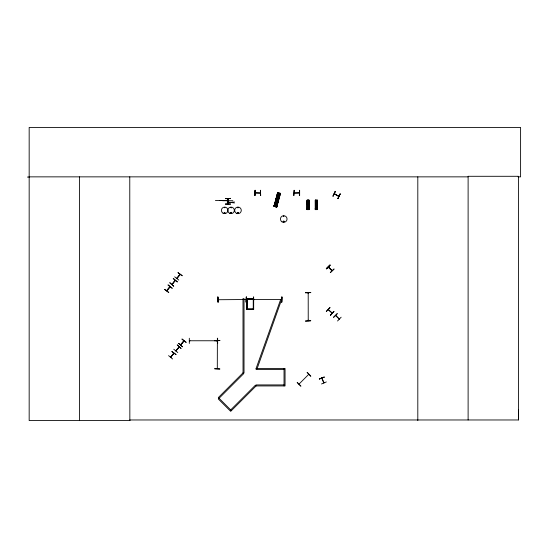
<?xml version="1.0" encoding="UTF-8"?>
<svg xmlns="http://www.w3.org/2000/svg" width="548" height="548" viewBox="0 0 548 548"><rect width="100%" height="100%" fill="white"/><g stroke="black" fill="none" stroke-linecap="round" stroke-linejoin="round"><path stroke-width="0.82" d="M518.038 176.86L520.6 176.86L520.6 127.451L29.167 127.451L29.167 420.549L129.849 420.549L129.78 419.974L518.415 419.974L518.49 409.377M332.15 270.527L328.266 267.171L331.91 270.691M328.225 309.682L332.15 313.079M339.349 318.957L335.582 315.422M217.104 341.274L217.104 340.692M217.303 368.66L217.371 340.753M307.962 292.838L308.024 293.31M308.257 293.201L308.202 292.783L308.229 320.751L308.017 320.19M224.385 207.651L224.947 207.719L224.42 207.582M224.166 212.816C225.66 211.158 224.673 214.72 224.262 212.576M224.317 212.816C225.255 211.74 224.831 213.878 224.365 212.898M230.585 212.686C231.455 214.508 231.729 211.425 230.66 212.576M230.756 212.816C231.859 211.713 230.866 214.158 230.852 212.59M237.695 207.651L238.229 207.507L237.907 207.925M238.325 212.905C237.551 211.706 237.757 213.72 238.202 213.035M238.435 212.939C237.688 210.98 237.188 214.515 238.49 212.816M283.494 216.159C283.748 217.385 284.282 215.398 283.48 216.302M283.234 221.474C284.556 219.782 284.022 223.303 283.289 221.351M217.077 340.801C218.008 341.74 216.302 340.308 217.378 340.938M166.647 290.721L167.017 290.269M169.948 286.659L169.784 287.179M177.21 278.076L176.696 278.363M179.812 274.904L179.997 274.295M170.538 357.207L171.127 356.864M175.723 350.83L176.298 350.501M179.025 346.761L178.833 347.384M273.966 206.356L277.569 192.636L280.501 193.41L276.767 207.096M274.295 206.432L277.905 192.725L274.61 205.664M274.671 205.678L278.124 192.786M274.617 206.528L278.233 192.814M274.945 205.753L278.185 193.663M275.007 205.767L278.014 194.485M274.98 206.617L275.754 206.822M275.493 205.863L275.596 206.589L275.206 206.5M276.158 206.932L279.781 193.218M279.946 193.259L276.274 206.959L279.994 193.273M276.493 207.021L280.117 193.307M276.603 207.048L280.275 193.348M276.63 207.055L280.295 193.355M228.174 201.5L227.769 201.575M253.258 298.852L253.258 309.346M253.635 298.475L253.676 309.346L246.71 309.346L246.71 298.434L253.69 298.434M253.635 298.763L253.58 309.346M323.998 382.826L321.984 378.147M170.065 286.892L166.695 290.618M175.23 280.494L171.969 284.46M176.73 278.316L180.1 274.452M170.572 357.166L173.805 353.186L170.791 357.269M173.956 353.378L170.681 357.323M175.75 350.761L179.134 346.946M179.141 346.994L175.901 350.898L179.217 346.911M180.635 344.74L184.073 340.925M183.546 341.109L183.888 340.781M184.005 341.014L180.758 344.966M332.992 196.102L335.41 191.451M338.753 196.307L334.362 193.752L334.623 194.156M338.328 196.088L338.959 196.15M338.76 196.28L334.362 193.752M337.767 198.582L340.185 193.937M260.321 192.999L255.252 192.759M231.256 207.829L230.927 207.397L231.201 207.87M321.772 378.161L323.786 382.997M167.989 285.063L172.099 288.31M169.866 282.747L173.764 286.262L169.846 282.775M178.038 272.699L182.285 275.781L178.059 272.671M172.305 284.049L171.832 284.344M175.134 280.281L174.97 280.802M166.681 290.68L169.859 286.727M176.833 278.473L180.141 274.411L176.949 278.425M172.065 284.391L175.319 280.425M168.75 292.433L164.516 289.337L168.729 292.461M177.237 281.987L173.216 278.631M178.799 280.069L174.689 276.822M168.579 355.611L172.593 358.974M171.88 351.549L176.114 354.645L171.928 351.494M173.764 349.234L177.805 352.563M181.929 339.185L186.039 342.432M173.785 353.186L173.648 353.761M180.915 344.432L180.587 344.774L183.799 340.849M182.505 346.781L178.579 343.308L182.518 346.761M246.134 299.523L218.2 299.729M189.334 340.76L217.316 340.76M189.848 340.952L189.348 340.966M253.662 299.523L281.651 299.523L257.06 368.797L256.101 368.462L280.692 299.386L281.631 299.503M299.297 193.019L294.235 193.026M330.06 265.136L326.279 268.767L330.088 265.164M326.293 268.787L329.896 264.979M326.437 268.917L330.033 265.116M330.348 272.616L334.102 268.958L330.293 272.568M326.279 311.319L329.896 307.531M326.437 311.47L330.033 307.668M330.348 315.169L333.944 311.367L330.506 315.319M330.485 315.306L333.89 311.312M333.526 317.203L337.315 313.579L333.691 317.361M337.534 320.998L341.151 317.203M308.791 374.277L298.941 384.169M300.859 386.08L297.146 382.388L300.831 386.107M253.58 298.982L246.819 298.982M230.694 409.904L255.382 385.217L256.101 385.936L285.056 385.936L285.056 368.482L256.101 368.462L256.101 369.475L284.035 369.475M175.045 280.35L172.072 284.426M283.919 221.776C284.35 220.426 282.754 221.865 283.823 221.776M166.818 290.844L170.058 286.837M319.34 378.915L324.258 377.093L319.333 378.894M319.416 379.093L324.245 377.058M321.518 383.97L326.341 381.935M338.801 196.294L334.225 193.889M328.348 266.999L332.095 270.5M328.348 309.552L332.095 313.059M246.025 299.729L245.607 299.708M253.662 299.701L254.231 299.729L253.772 299.468M216.823 340.719L217.268 340.993M260.266 193.054L255.252 193.054M224.79 213.268L224.433 213.22M230.948 212.357L231.407 212.48M305.489 292.673L310.73 292.639M217.789 296.995L218.111 302.229L217.809 296.995M246.408 296.989L246.148 302.229L246.388 296.989M218.145 299.523L218.618 299.516M245.607 299.523L246.025 299.468M253.772 299.496L254.245 299.516L253.717 299.523M189.313 338.232L189.313 343.466M217.357 338.226L217.467 343.466M219.81 340.411L214.576 340.712L219.81 340.383M189.389 340.76L189.861 340.753M214.576 340.637L219.81 340.603M219.816 368.982L214.576 368.749L219.816 369.01M27.4 177.066L29.167 177.059M29.167 176.86L468.115 176.86M260.375 190.286L260.67 195.526L260.451 190.286M299.297 192.8L294.146 193.026M299.366 195.526L299.441 190.286M225.338 198.588L230.571 198.369L225.338 198.664M309.065 200.171L308.456 200.171L308.462 209.631M317.285 200.171L316.676 200.171L316.717 209.631M317.285 209.631L315.271 209.637L315.278 200.178L317.148 200.178L317.148 209.631M228.112 200.369L219.529 200.554M228.112 200.554L215.412 200.554M222.598 200.726L232.852 200.726M227.66 200.993L228.242 200.993M307.188 201.137L308.935 201.137M315.401 201.137L317.148 201.137M227.66 201.212L228.242 201.212M227.66 201.356L228.242 201.356M227.66 201.575L228.242 201.575M307.188 201.78L308.935 201.78M315.401 201.78L317.148 201.78M227.399 202.376L233.064 202.294M227.399 202.52L228.694 202.52M233.064 202.596L228.694 202.294M307.188 202.739L308.935 202.739M315.401 202.739L317.148 202.739M307.181 203.589L308.928 203.589M315.401 203.589L317.148 203.589M225.338 203.972L230.571 203.904M225.338 204.164L230.571 204.164M307.181 204.548L308.928 204.548M315.401 204.548L317.148 204.548M307.188 208.672L308.935 208.672M315.401 208.672L317.148 208.672M306.894 208.939L309.223 208.939M315.114 208.939L317.443 208.939M306.894 209.014L309.223 209.014M315.114 209.014L317.443 209.014M316.415 209.535L316.189 209.131M308.935 209.631L308.928 200.171L307.051 200.178L307.058 209.637L309.065 209.631L309.024 200.171M246.71 298.763L253.69 298.763M246.71 298.982L253.69 298.982M246.71 299.064L253.69 299.064M246.71 299.27L253.69 299.27M246.71 299.311L253.69 299.311M246.71 308.949L253.69 308.908M246.71 309.236L253.69 309.291M284.035 384.922L256.101 384.922L256.101 385.936L230.694 411.349L218.351 399.006L243.757 373.592L243.038 372.873L242.997 298.626L244.018 298.626L244.018 372.873L242.997 372.873L218.351 397.56L231.414 410.63M218.563 299.461L218.111 299.729M277.398 194.081L279.925 194.759M277.144 195.006L279.679 195.684M276.774 196.396L279.302 197.075M276.439 197.629L278.973 198.308M276.069 199.02L278.596 199.698M274.473 204.986L277 205.664M273.945 205.267L277.322 206.171M273.918 205.37L277.288 206.274M275.356 205.932L275.76 206.014M273.904 206.336L276.829 207.11M335.698 315.456L339.226 319.196M173.339 278.48L177.408 281.782M168.154 284.857L172.223 288.159M182.094 338.979L186.162 342.281M246.764 298.763L246.819 309.346M308.195 320.238L308.202 320.71M281.761 296.989L281.795 302.229M246.189 296.989L246.189 302.229M218.042 296.995L218.036 302.229M217.625 338.226L217.659 343.466M518.415 419.974L518.415 176.292L468.115 176.292L468.115 419.974M417.809 176.86L417.809 420.549M317.278 200.171L317.244 209.631M317.018 209.631L317.025 200.171L316.908 209.631M316.826 200.171L316.812 209.631M315.874 209.637L315.881 200.178L315.744 209.637M315.655 200.178L315.73 209.637M315.538 200.178L315.621 209.637M315.422 200.178L315.497 209.637M315.312 200.178L315.388 209.637M308.839 200.171L308.798 209.631M308.73 200.171L308.723 209.631M308.572 200.171L308.593 209.631M307.654 209.637L307.661 200.178L307.524 209.637M307.435 200.178L307.51 209.637M307.318 200.178L307.325 209.637M307.188 200.178L307.188 209.637M307.168 200.178L307.092 209.637M299.633 190.286L299.633 195.526M284.035 368.462L284.035 385.936M255.101 190.286L255.101 195.526M234.229 201.794L234.229 203.103M233.064 201.794L233.064 203.103M227.66 203.904L227.626 198.664L227.591 203.904M227.393 198.664L227.393 203.904M227.372 198.664L227.372 203.904M129.773 176.86L129.849 420.549M79.474 176.86L79.474 420.549M276.959 198.513C277.672 200.739 278.685 196.944 276.959 198.513M307.681 203.972C308.154 205.452 308.832 202.924 307.681 203.972M315.901 203.972C316.374 205.452 317.052 202.924 315.901 203.972M277.747 192.684L274.075 206.384L277.768 192.691M279.624 193.17L275.939 206.87L279.672 193.184M335.218 191.355L333.061 196.129L335.218 191.355M340.137 193.91L337.965 198.684L340.123 193.903M177.251 344.945L181.128 348.473L177.23 344.959M307.161 372.366L310.771 376.168L307.161 372.366M310.73 292.42L305.489 292.742L310.73 292.42M253.649 296.995L253.388 302.229L253.635 296.995M281.98 296.989L281.72 302.229L281.953 296.989M310.73 320.751L305.496 321.073L310.73 320.751M255.142 190.286L254.847 195.526L255.128 190.286M294.125 190.286L293.838 195.526L294.125 190.286M247.134 298.831L247.107 309.346L247.148 298.852M228.537 203.904L228.537 198.664L228.509 203.904M228.317 203.904L228.317 198.664L228.242 203.904M236.325 213.234A3.315 3.315 0 0 0 241.291 210.364A3.315 3.315 0 0 0 236.325 207.5A3.315 3.315 0 0 0 236.325 213.234M229.441 213.193A3.267 3.267 0 0 0 234.339 210.364A3.267 3.267 0 0 0 229.441 207.534A3.267 3.267 0 0 0 229.441 213.193M223.036 213.193A3.267 3.267 0 0 0 227.934 210.364A3.267 3.267 0 0 0 223.036 207.534A3.267 3.267 0 0 0 223.036 213.193M282.083 221.892A3.315 3.315 0 0 0 287.056 219.022A3.315 3.315 0 0 0 282.083 216.152A3.315 3.315 0 0 0 282.083 221.892"/></g></svg>
